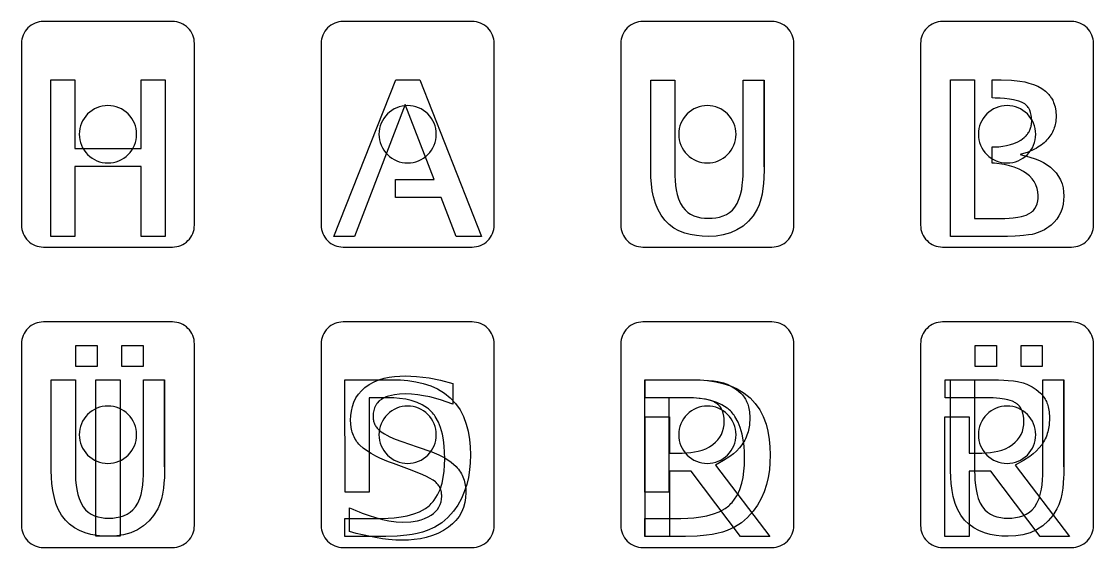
# Model space of a CAD drawing. Extents: x -337 to 6273, y 368 to 2065.
# Drawn here: x -72.1 to 40, y 1638.6 to 1693.6 of the extents above; entities that cross this region are included whole.
import ezdxf

# ---------------------------------------------------------------- set-up
doc = ezdxf.new("R2010")
doc.units = 0
doc.header["$LTSCALE"] = 100
doc.layers.add('EBENE_1', color=1, linetype='CONTINUOUS')

msp = doc.modelspace()

# ---------------------------------------------------------------- linework, layer by layer
at = {"layer": 'EBENE_1', "color": 2}
for points in [[(-56.345078, 1693.602127), (-69.84509, 1693.602127, 0.199586), (-71.471423, 1692.928468, 0.199586), (-72.145082, 1691.302135), (-72.145082, 1672.302118, 0.199586), (-71.471423, 1670.675786, 0.199586), (-69.84509, 1670.002127), (-56.345073, 1670.002127, 0.199586), (-54.718741, 1670.675786, 0.199586), (-54.045082, 1672.302118), (-54.045082, 1691.302135, 0.199586), (-54.718742, 1692.928468, 0.199586), (-56.345078, 1693.602127)], [(-24.985078, 1693.602127), (-38.48509, 1693.602127, 0.199586), (-40.111423, 1692.928468, 0.199586), (-40.785082, 1691.302135), (-40.785082, 1672.302118, 0.199586), (-40.111423, 1670.675786, 0.199586), (-38.48509, 1670.002127), (-24.985073, 1670.002127, 0.199586), (-23.358741, 1670.675786, 0.199586), (-22.685082, 1672.302118), (-22.685082, 1691.302135, 0.199586), (-23.358742, 1692.928468, 0.199586), (-24.985078, 1693.602127)], [(6.374922, 1693.602127), (-7.12509, 1693.602127, 0.199586), (-8.751423, 1692.928468, 0.199586), (-9.425082, 1691.302135), (-9.425082, 1672.302118, 0.199586), (-8.751423, 1670.675786, 0.199586), (-7.12509, 1670.002127), (6.374927, 1670.002127, 0.199586), (8.001259, 1670.675786, 0.199586), (8.674918, 1672.302118), (8.674918, 1691.302135, 0.199586), (8.001258, 1692.928468, 0.199586), (6.374922, 1693.602127)], [(37.734922, 1693.602127), (24.23491, 1693.602127, 0.199586), (22.608577, 1692.928468, 0.199586), (21.934918, 1691.302135), (21.934918, 1672.302118, 0.199586), (22.608577, 1670.675786, 0.199586), (24.23491, 1670.002127), (37.734927, 1670.002127, 0.199586), (39.361259, 1670.675786, 0.199586), (40.034918, 1672.302118), (40.034918, 1691.302135, 0.199586), (39.361258, 1692.928468, 0.199586), (37.734922, 1693.602127)], [(-56.345078, 1662.176127), (-69.84509, 1662.176127, 0.199586), (-71.471423, 1661.502468, 0.199586), (-72.145082, 1659.876135), (-72.145082, 1640.876118, 0.199586), (-71.471423, 1639.249786, 0.199586), (-69.84509, 1638.576127), (-56.345073, 1638.576127, 0.199586), (-54.718741, 1639.249786, 0.199586), (-54.045082, 1640.876118), (-54.045082, 1659.876135, 0.199586), (-54.718742, 1661.502468, 0.199586), (-56.345078, 1662.176127)], [(-24.985078, 1662.176127), (-38.48509, 1662.176127, 0.199586), (-40.111423, 1661.502468, 0.199586), (-40.785082, 1659.876135), (-40.785082, 1640.876118, 0.199586), (-40.111423, 1639.249786, 0.199586), (-38.48509, 1638.576127), (-24.985073, 1638.576127, 0.199586), (-23.358741, 1639.249786, 0.199586), (-22.685082, 1640.876118), (-22.685082, 1659.876135, 0.199586), (-23.358742, 1661.502468, 0.199586), (-24.985078, 1662.176127)], [(6.374922, 1662.176127), (-7.12509, 1662.176127, 0.199586), (-8.751423, 1661.502468, 0.199586), (-9.425082, 1659.876135), (-9.425082, 1640.876118, 0.199586), (-8.751423, 1639.249786, 0.199586), (-7.12509, 1638.576127), (6.374927, 1638.576127, 0.199586), (8.001259, 1639.249786, 0.199586), (8.674918, 1640.876118), (8.674918, 1659.876135, 0.199586), (8.001258, 1661.502468, 0.199586), (6.374922, 1662.176127)], [(37.734922, 1662.176127), (24.23491, 1662.176127, 0.199586), (22.608577, 1661.502468, 0.199586), (21.934918, 1659.876135), (21.934918, 1640.876118, 0.199586), (22.608577, 1639.249786, 0.199586), (24.23491, 1638.576127), (37.734927, 1638.576127, 0.199586), (39.361259, 1639.249786, 0.199586), (40.034918, 1640.876118), (40.034918, 1659.876135, 0.199586), (39.361258, 1661.502468, 0.199586), (37.734922, 1662.176127)]]:
    msp.add_lwpolyline(points, format="xyb", close=True, dxfattribs=at)
at = {"layer": 'EBENE_1', "color": 7}
for points in [[(-69.080066, 1671.098695), (-69.080066, 1687.498695), (-66.561905, 1687.498695), (-66.561905, 1680.32769), (-59.620986, 1680.32769), (-59.620986, 1687.498695), (-57.102825, 1687.498695), (-57.102825, 1671.098695), (-59.620986, 1671.098695), (-59.620986, 1678.435873), (-66.561905, 1678.435873), (-66.561905, 1671.098695), (-69.080066, 1671.098695)], [(-69.080066, 1671.098695), (-69.080066, 1687.498695), (-66.561905, 1687.498695), (-66.561905, 1680.32769), (-59.620986, 1680.32769), (-59.620986, 1687.498695), (-57.102825, 1687.498695), (-57.102825, 1671.098695), (-59.620986, 1671.098695), (-59.620986, 1678.435873), (-66.561905, 1678.435873), (-66.561905, 1671.098695), (-69.080066, 1671.098695)], [(-24.000763, 1671.098695), (-26.666522, 1671.098695), (-28.214807, 1675.201891), (-33.008444, 1675.201891), (-33.008444, 1677.087405), (-28.968378, 1677.087405), (-31.977069, 1684.929404), (-35.709571, 1675.201891), (-37.28382, 1671.098695), (-39.454855, 1671.098695), (-32.986889, 1687.498695), (-30.468729, 1687.498695), (-24.000763, 1671.098695)], [(-24.000763, 1671.098695), (-26.666522, 1671.098695), (-28.214807, 1675.201891), (-33.008444, 1675.201891), (-33.008444, 1677.087405), (-28.968378, 1677.087405), (-31.977069, 1684.929404), (-35.709571, 1675.201891), (-37.28382, 1671.098695), (-39.454855, 1671.098695), (-32.986889, 1687.498695), (-30.468729, 1687.498695), (-24.000763, 1671.098695)], [(-66.43673, 1657.500102), (-66.43673, 1659.711481), (-64.22535, 1659.711481), (-64.22535, 1657.500102), (-66.43673, 1657.500102)], [(-61.634937, 1657.500102), (-61.634937, 1659.711481), (-59.423558, 1659.711481), (-59.423558, 1657.500102), (-61.634937, 1657.500102)], [(27.654179, 1657.500102), (27.654179, 1659.711481), (29.865559, 1659.711481), (29.865559, 1657.500102), (27.654179, 1657.500102)], [(32.455972, 1657.500102), (32.455972, 1659.711481), (34.667351, 1659.711481), (34.667351, 1657.500102), (32.455972, 1657.500102)], [(-61.832365, 1639.75324), (-64.350526, 1639.75324), (-64.350526, 1656.116877), (-61.832365, 1656.116877), (-61.832365, 1639.75324)]]:
    msp.add_lwpolyline(points, close=True, dxfattribs=at)
for points in [[(5.566926, 1678.39353), (5.566926, 1687.477126), (5.566926, 1678.39353), (5.565258, 1678.102674), (5.56043, 1677.827279), (5.551579, 1677.535946), (5.539408, 1677.26182), (5.497525, 1676.657483), (5.441425, 1676.135904), (5.345498, 1675.525208), (5.234659, 1675.025651), (5.043053, 1674.419103), (4.838321, 1673.970771), (4.409574, 1673.288207), (3.938871, 1672.722967), (3.360739, 1672.20708), (2.716556, 1671.792701), (2.039894, 1671.491173), (1.270478, 1671.271889), (0.553425, 1671.160503), (-0.261912, 1671.120264), (-0.923515, 1671.140897), (-1.513546, 1671.19841), (-2.164284, 1671.313779), (-2.735253, 1671.470267), (-3.342071, 1671.709385), (-3.869168, 1671.996742), (-4.37696, 1672.370976), (-4.818888, 1672.807559), (-5.213969, 1673.3323), (-5.561931, 1673.962004), (-5.804006, 1674.560719), (-6.008617, 1675.263114), (-6.136706, 1675.896618), (-6.231585, 1676.620707), (-6.278472, 1677.270662), (-6.295272, 1677.997271), (-6.295272, 1687.477126), (-3.777111, 1687.477126), (-3.777111, 1677.958923), (-3.768482, 1677.440299), (-3.74446, 1676.978016), (-3.695044, 1676.456602), (-3.628704, 1676.005106), (-3.517683, 1675.485923), (-3.388341, 1675.055754), (-3.180706, 1674.563696), (-2.952637, 1674.181683), (-2.709029, 1673.884825), (-2.432078, 1673.634382), (-2.125796, 1673.430632), (-1.774215, 1673.262849), (-1.433679, 1673.150553), (-1.043372, 1673.067924), (-0.688524, 1673.026874), (-0.287477, 1673.01208), (0.130235, 1673.026481), (0.499587, 1673.066413), (0.908154, 1673.147333), (1.26323, 1673.257006), (1.635839, 1673.424073), (1.957258, 1673.625798), (2.254294, 1673.880859), (2.511899, 1674.181683), (2.749605, 1674.566684), (2.966159, 1675.066692), (3.100157, 1675.503247), (3.215308, 1676.032675), (3.28373, 1676.491833), (3.33474, 1677.023588), (3.359445, 1677.494075), (3.368329, 1678.022836), (3.368329, 1687.477126), (5.566926, 1687.477126)], [(5.566926, 1678.39353), (5.566926, 1687.477126), (5.566926, 1678.39353), (5.565258, 1678.102674), (5.56043, 1677.827279), (5.551579, 1677.535946), (5.539408, 1677.26182), (5.497525, 1676.657483), (5.441425, 1676.135904), (5.345498, 1675.525208), (5.234659, 1675.025651), (5.043053, 1674.419103), (4.838321, 1673.970771), (4.409574, 1673.288207), (3.938871, 1672.722967), (3.360739, 1672.20708), (2.716556, 1671.792701), (2.039894, 1671.491173), (1.270478, 1671.271889), (0.553425, 1671.160503), (-0.261912, 1671.120264), (-0.923515, 1671.140897), (-1.513546, 1671.19841), (-2.164284, 1671.313779), (-2.735253, 1671.470267), (-3.342071, 1671.709385), (-3.869168, 1671.996742), (-4.37696, 1672.370976), (-4.818888, 1672.807559), (-5.213969, 1673.3323), (-5.561931, 1673.962004), (-5.804006, 1674.560719), (-6.008617, 1675.263114), (-6.136706, 1675.896618), (-6.231585, 1676.620707), (-6.278472, 1677.270662), (-6.295272, 1677.997271), (-6.295272, 1687.477126), (-3.777111, 1687.477126), (-3.777111, 1677.958923), (-3.768482, 1677.440299), (-3.74446, 1676.978016), (-3.695044, 1676.456602), (-3.628704, 1676.005106), (-3.517683, 1675.485923), (-3.388341, 1675.055754), (-3.180706, 1674.563696), (-2.952637, 1674.181683), (-2.709029, 1673.884825), (-2.432078, 1673.634382), (-2.125796, 1673.430632), (-1.774215, 1673.262849), (-1.433679, 1673.150553), (-1.043372, 1673.067924), (-0.688524, 1673.026874), (-0.287477, 1673.01208), (0.130235, 1673.026481), (0.499587, 1673.066413), (0.908154, 1673.147333), (1.26323, 1673.257006), (1.635839, 1673.424073), (1.957258, 1673.625798), (2.254294, 1673.880859), (2.511899, 1674.181683), (2.749605, 1674.566684), (2.966159, 1675.066692), (3.100157, 1675.503247), (3.215308, 1676.032675), (3.28373, 1676.491833), (3.33474, 1677.023588), (3.359445, 1677.494075), (3.368329, 1678.022836), (3.368329, 1687.477126), (5.566926, 1687.477126)], [(-57.160346, 1647.031902), (-57.160346, 1656.115498), (-57.160346, 1647.031902), (-57.162015, 1646.741047), (-57.166842, 1646.465651), (-57.175694, 1646.174318), (-57.187865, 1645.900192), (-57.229748, 1645.295855), (-57.285848, 1644.774276), (-57.381775, 1644.16358), (-57.492614, 1643.664023), (-57.684219, 1643.057476), (-57.888951, 1642.609143), (-58.317698, 1641.92658), (-58.788401, 1641.361339), (-59.366534, 1640.845453), (-60.010717, 1640.431073), (-60.687379, 1640.129545), (-61.456795, 1639.910261), (-62.173848, 1639.798875), (-62.989185, 1639.758636), (-63.650787, 1639.77927), (-64.240819, 1639.836782), (-64.891557, 1639.952151), (-65.462526, 1640.108639), (-66.069344, 1640.347757), (-66.596441, 1640.635114), (-67.104233, 1641.009348), (-67.546161, 1641.445932), (-67.941242, 1641.970672), (-68.289204, 1642.600376), (-68.531279, 1643.199091), (-68.73589, 1643.901486), (-68.863978, 1644.53499), (-68.958858, 1645.259079), (-69.005745, 1645.909034), (-69.022544, 1646.635643), (-69.022544, 1656.115498), (-66.504384, 1656.115498), (-66.504384, 1646.597296), (-66.495755, 1646.078671), (-66.471733, 1645.616388), (-66.422317, 1645.094974), (-66.355977, 1644.643478), (-66.244955, 1644.124296), (-66.115614, 1643.694127), (-65.907979, 1643.202069), (-65.67991, 1642.820055), (-65.436302, 1642.523197), (-65.159351, 1642.272754), (-64.853069, 1642.069004), (-64.501488, 1641.901221), (-64.160951, 1641.788925), (-63.770645, 1641.706297), (-63.415797, 1641.665246), (-63.01475, 1641.650452), (-62.597037, 1641.664853), (-62.227685, 1641.704786), (-61.819119, 1641.785706), (-61.464043, 1641.895378), (-61.091434, 1642.062445), (-60.770015, 1642.264171), (-60.472979, 1642.519231), (-60.215374, 1642.820055), (-59.977667, 1643.205056), (-59.761113, 1643.705064), (-59.627116, 1644.141619), (-59.511965, 1644.671047), (-59.443543, 1645.130205), (-59.392533, 1645.66196), (-59.367828, 1646.132448), (-59.358944, 1646.661208), (-59.358944, 1656.115498), (-57.160346, 1656.115498)], [(36.930563, 1647.031902), (36.930563, 1656.115498), (36.930563, 1647.031902), (36.928894, 1646.741047), (36.924067, 1646.465651), (36.915216, 1646.174318), (36.903045, 1645.900192), (36.861162, 1645.295855), (36.805061, 1644.774276), (36.709134, 1644.16358), (36.598295, 1643.664023), (36.40669, 1643.057476), (36.201958, 1642.609143), (35.773211, 1641.92658), (35.302508, 1641.361339), (34.724375, 1640.845453), (34.080192, 1640.431073), (33.40353, 1640.129545), (32.634114, 1639.910261), (31.917061, 1639.798875), (31.101724, 1639.758636), (30.440122, 1639.77927), (29.85009, 1639.836782), (29.199352, 1639.952151), (28.628383, 1640.108639), (28.021565, 1640.347757), (27.494468, 1640.635114), (26.986676, 1641.009348), (26.544748, 1641.445932), (26.149667, 1641.970672), (25.801706, 1642.600376), (25.55963, 1643.199091), (25.355019, 1643.901486), (25.226931, 1644.53499), (25.132051, 1645.259079), (25.085164, 1645.909034), (25.068365, 1646.635643), (25.068365, 1656.115498), (27.586525, 1656.115498), (27.586525, 1646.597296), (27.595154, 1646.078671), (27.619176, 1645.616388), (27.668592, 1645.094974), (27.734932, 1644.643478), (27.845954, 1644.124296), (27.975296, 1643.694127), (28.18293, 1643.202069), (28.410999, 1642.820055), (28.654607, 1642.523197), (28.931558, 1642.272754), (29.23784, 1642.069004), (29.589421, 1641.901221), (29.929958, 1641.788925), (30.320264, 1641.706297), (30.675112, 1641.665246), (31.076159, 1641.650452), (31.493872, 1641.664853), (31.863224, 1641.704786), (32.27179, 1641.785706), (32.626866, 1641.895378), (32.999475, 1642.062445), (33.320894, 1642.264171), (33.61793, 1642.519231), (33.875535, 1642.820055), (34.113242, 1643.205056), (34.329796, 1643.705064), (34.463793, 1644.141619), (34.578944, 1644.671047), (34.647366, 1645.130205), (34.698376, 1645.66196), (34.723081, 1646.132448), (34.731966, 1646.661208), (34.731966, 1656.115498), (36.930563, 1656.115498)]]:
    msp.add_lwpolyline(points, dxfattribs=at)
for points in [[(33.530477, 1682.811704), (33.562363, 1683.242109), (33.550072, 1683.542066), (33.516415, 1683.801822), (33.446336, 1684.091669), (33.35153, 1684.337406, 0.041883), (33.208479, 1684.586392, 0.043934), (33.033562, 1684.797031, 0.042899), (32.82718, 1684.972361), (32.578107, 1685.121142, 0.040387), (32.2219, 1685.262471), (31.657763, 1685.402793), (31.238005, 1685.471622), (30.700767, 1685.532243), (30.258818, 1685.565654), (29.736588, 1685.590776), (29.432606, 1685.601449), (29.432606, 1687.496199), (30.366728, 1687.498695), (31.439648, 1687.462094), (32.316949, 1687.365481), (32.826955, 1687.272841), (33.273935, 1687.163298), (33.768204, 1687.002983), (34.189095, 1686.824233), (34.639804, 1686.573065), (35.011123, 1686.299174), (35.364657, 1685.948295, -0.04114), (35.645764, 1685.561079, -0.040138), (35.858061, 1685.138419), (36.01156, 1684.659003), (36.09035, 1684.206423), (36.118871, 1683.689498, -0.045085), (36.054273, 1682.974538, -0.048713), (35.872155, 1682.335349, -0.049106), (35.568278, 1681.741616, -0.045776), (35.128224, 1681.177729, -0.044137), (34.561208, 1680.671905, -0.040199), (33.854524, 1680.228997), (33.177617, 1679.929062), (32.360804, 1679.67578), (33.271752, 1679.451764), (34.017711, 1679.198325), (34.43325, 1679.02005), (34.799538, 1678.833995), (35.184904, 1678.600452), (35.517182, 1678.357853), (35.849603, 1678.061398), (36.128791, 1677.751556), (36.379593, 1677.397077), (36.581879, 1677.0199), (36.734247, 1676.626861), (36.844059, 1676.200213), (36.903272, 1675.790975), (36.924171, 1675.342499), (36.905187, 1674.892595), (36.851667, 1674.484903), (36.75013, 1674.052833), (36.610156, 1673.660291), (36.417387, 1673.273452), (36.180108, 1672.916901), (35.90657, 1672.598675), (35.582005, 1672.300254, -0.124507), (33.600711, 1671.335172), (33.229803, 1671.268445), (32.71334, 1671.204257), (32.310447, 1671.169089), (31.818412, 1671.138529), (31.033839, 1671.109914), (30.021599, 1671.098695), (25.074756, 1671.098695), (25.074756, 1687.498695), (27.592916, 1687.498695), (27.592916, 1680.404385), (27.592916, 1672.990511), (29.868209, 1672.990511), (30.333072, 1672.995232), (30.744098, 1673.008303), (31.215193, 1673.035856), (31.616186, 1673.072581), (32.097083, 1673.137874), (32.4786, 1673.212473), (32.969495, 1673.35468), (33.300321, 1673.501813), (33.538706, 1673.657076, 0.041793), (33.737214, 1673.838236, 0.042011), (33.903127, 1674.050454), (34.039146, 1674.299509), (34.129272, 1674.543413), (34.195834, 1674.828954), (34.228096, 1675.085846), (34.239838, 1675.380846), (34.213735, 1675.781636), (34.139604, 1676.147098), (34.008874, 1676.510237), (33.824121, 1676.851794), (33.602727, 1677.149844), (33.322198, 1677.439292), (33.039723, 1677.671074), (32.699542, 1677.899007), (32.243738, 1678.14328), (31.719565, 1678.359467), (31.228489, 1678.513373), (30.672717, 1678.642789), (29.6631, 1678.771422), (29.432741, 1678.772118), (29.432741, 1680.472118), (29.6631, 1680.471422), (30.106073, 1680.492044), (30.534506, 1680.552588), (30.912575, 1680.624172), (31.335536, 1680.729352), (31.697448, 1680.846129), (32.101843, 1681.015893), (32.433284, 1681.198199), (32.780839, 1681.453826, 0.041938), (33.050687, 1681.72762, 0.047591), (33.280307, 1682.063828, 0.047506), (33.442565, 1682.438018, 0.041602), (33.530477, 1682.811704)], [(33.530477, 1682.811704), (33.562363, 1683.242109), (33.550072, 1683.542066), (33.516415, 1683.801822), (33.446336, 1684.091669), (33.35153, 1684.337406, 0.041883), (33.208479, 1684.586392, 0.043934), (33.033562, 1684.797031, 0.042899), (32.82718, 1684.972361), (32.578107, 1685.121142, 0.040387), (32.2219, 1685.262471), (31.657763, 1685.402793), (31.238005, 1685.471622), (30.700767, 1685.532243), (30.258818, 1685.565654), (29.736588, 1685.590776), (29.432606, 1685.601449), (29.432606, 1687.496199), (30.366728, 1687.498695), (31.439648, 1687.462094), (32.316949, 1687.365481), (32.826955, 1687.272841), (33.273935, 1687.163298), (33.768204, 1687.002983), (34.189095, 1686.824233), (34.639804, 1686.573065), (35.011123, 1686.299174), (35.364657, 1685.948295, -0.04114), (35.645764, 1685.561079, -0.040138), (35.858061, 1685.138419), (36.01156, 1684.659003), (36.09035, 1684.206423), (36.118871, 1683.689498, -0.045085), (36.054273, 1682.974538, -0.048713), (35.872155, 1682.335349, -0.049106), (35.568278, 1681.741616, -0.045776), (35.128224, 1681.177729, -0.044137), (34.561208, 1680.671905, -0.040199), (33.854524, 1680.228997), (33.177617, 1679.929062), (32.360804, 1679.67578), (33.271752, 1679.451764), (34.017711, 1679.198325), (34.43325, 1679.02005), (34.799538, 1678.833995), (35.184904, 1678.600452), (35.517182, 1678.357853), (35.849603, 1678.061398), (36.128791, 1677.751556), (36.379593, 1677.397077), (36.581879, 1677.0199), (36.734247, 1676.626861), (36.844059, 1676.200213), (36.903272, 1675.790975), (36.924171, 1675.342499), (36.905187, 1674.892595), (36.851667, 1674.484903), (36.75013, 1674.052833), (36.610156, 1673.660291), (36.417387, 1673.273452), (36.180108, 1672.916901), (35.90657, 1672.598675), (35.582005, 1672.300254, -0.124507), (33.600711, 1671.335172), (33.229803, 1671.268445), (32.71334, 1671.204257), (32.310447, 1671.169089), (31.818412, 1671.138529), (31.033839, 1671.109914), (30.021599, 1671.098695), (25.074756, 1671.098695), (25.074756, 1687.498695), (27.592916, 1687.498695), (27.592916, 1680.404385), (27.592916, 1672.990511), (29.868209, 1672.990511), (30.333072, 1672.995232), (30.744098, 1673.008303), (31.215193, 1673.035856), (31.616186, 1673.072581), (32.097083, 1673.137874), (32.4786, 1673.212473), (32.969495, 1673.35468), (33.300321, 1673.501813), (33.538706, 1673.657076, 0.041793), (33.737214, 1673.838236, 0.042011), (33.903127, 1674.050454), (34.039146, 1674.299509), (34.129272, 1674.543413), (34.195834, 1674.828954), (34.228096, 1675.085846), (34.239838, 1675.380846), (34.213735, 1675.781636), (34.139604, 1676.147098), (34.008874, 1676.510237), (33.824121, 1676.851794), (33.602727, 1677.149844), (33.322198, 1677.439292), (33.039723, 1677.671074), (32.699542, 1677.899007), (32.243738, 1678.14328), (31.719565, 1678.359467), (31.228489, 1678.513373), (30.672717, 1678.642789), (29.6631, 1678.771422), (29.432741, 1678.772118), (29.432741, 1680.472118), (29.6631, 1680.471422), (30.106073, 1680.492044), (30.534506, 1680.552588), (30.912575, 1680.624172), (31.335536, 1680.729352), (31.697448, 1680.846129), (32.101843, 1681.015893), (32.433284, 1681.198199), (32.780839, 1681.453826, 0.041938), (33.050687, 1681.72762, 0.047591), (33.280307, 1682.063828, 0.047506), (33.442565, 1682.438018, 0.041602), (33.530477, 1682.811704)], [(-28.60255, 1655.161217), (-27.889599, 1654.727273), (-27.274212, 1654.22816), (-26.727055, 1653.639768), (-26.256249, 1652.964036), (-25.8984, 1652.272259), (-25.60018, 1651.477593), (-25.405235, 1650.733008), (-25.261557, 1649.887037), (-25.189707, 1649.119355), (-25.163974, 1648.261013), (-25.187323, 1647.44428), (-25.253583, 1646.695028), (-25.379886, 1645.890604), (-25.552911, 1645.157097), (-25.803867, 1644.390505), (-26.106996, 1643.692432), (-26.493489, 1643.001155), (-26.940748, 1642.368262), (-27.532028, 1641.707084), (-28.16931, 1641.161913), (-28.889366, 1640.702686), (-29.682603, 1640.342229), (-30.16892, 1640.181546), (-30.738395, 1640.036788), (-31.247153, 1639.938462), (-31.824509, 1639.855275), (-32.818449, 1639.767958), (-34.022275, 1639.735059), (-38.291644, 1639.735059), (-38.291644, 1641.626875), (-35.773483, 1641.626875), (-34.508012, 1641.626875), (-33.785859, 1641.642128), (-33.14586, 1641.684443), (-32.422857, 1641.772053), (-31.800732, 1641.889621), (-31.093386, 1642.085408), (-30.50899, 1642.314648), (-29.875468, 1642.665142, 0.043055), (-29.375822, 1643.058519, 0.04289), (-28.961838, 1643.519204), (-28.599011, 1644.088191), (-28.349217, 1644.637223), (-28.137408, 1645.296301), (-28.008002, 1645.885679), (-27.911738, 1646.570111), (-27.865122, 1647.177969), (-27.848308, 1647.864755), (-27.863164, 1648.55464), (-27.904406, 1649.166673), (-27.989546, 1649.85681), (-28.103893, 1650.451872), (-28.29318, 1651.125813), (-28.515184, 1651.685042), (-28.850998, 1652.287502, 0.042203), (-29.228822, 1652.766859, 0.042352), (-29.670744, 1653.16577), (-30.213412, 1653.514784), (-30.739678, 1653.756963), (-31.369521, 1653.962046), (-31.934535, 1654.087904), (-32.589798, 1654.181474), (-33.172529, 1654.226874), (-33.830537, 1654.243243), (-35.773483, 1654.243243), (-35.774289, 1644.356208), (-38.289629, 1644.356208), (-38.291644, 1656.135059), (-33.344801, 1656.135059), (-32.487384, 1656.112219), (-31.717531, 1656.048305), (-30.868268, 1655.920743), (-30.118675, 1655.747811), (-29.307511, 1655.480414), (-28.60255, 1655.161217)], [(-27.00466, 1655.751582), (-27.00466, 1653.565768), (-28.29429, 1654.017314), (-29.427729, 1654.326632), (-30.074681, 1654.460917), (-30.674999, 1654.554561), (-31.332441, 1654.619149), (-31.938721, 1654.639501), (-32.579738, 1654.617067), (-33.103192, 1654.557894), (-33.742044, 1654.413631, 0.042851), (-34.218517, 1654.226265), (-34.485055, 1654.073152), (-34.704895, 1653.905842), (-34.911867, 1653.693803, 0.040795), (-35.076886, 1653.459101), (-35.200168, 1653.205685), (-35.289464, 1652.917918), (-35.335134, 1652.647358), (-35.351659, 1652.338644, 0.045664), (-35.310754, 1651.891685, 0.052241), (-35.199655, 1651.515155, 0.057912), (-35.00032, 1651.156268, 0.055266), (-34.712532, 1650.836695), (-34.491539, 1650.661835), (-34.170906, 1650.456933), (-33.908924, 1650.313944), (-33.581381, 1650.154927), (-33.050286, 1649.928162), (-32.347762, 1649.667093), (-30.737162, 1649.104661), (-29.203257, 1648.580577), (-28.457396, 1648.281911), (-27.844608, 1647.96737), (-27.182529, 1647.521301), (-26.671474, 1647.05449, -0.048368), (-26.208878, 1646.452308, -0.050395), (-25.886773, 1645.798373, -0.046953), (-25.703094, 1645.11653, -0.042351), (-25.636928, 1644.336773), (-25.664918, 1643.787374), (-25.744286, 1643.285881), (-25.889679, 1642.768881), (-26.092255, 1642.290071), (-26.354435, 1641.840983), (-26.68138, 1641.41499), (-27.035386, 1641.051276), (-27.45844, 1640.70014), (-27.982335, 1640.351823), (-28.566024, 1640.048676), (-29.141101, 1639.819088), (-29.781297, 1639.627885), (-30.383231, 1639.499176), (-31.048563, 1639.404894), (-31.662754, 1639.356057), (-32.33498, 1639.3388), (-32.972234, 1639.357625), (-33.723735, 1639.42092), (-34.369896, 1639.503789), (-35.103144, 1639.623916), (-35.435692, 1639.686291), (-35.786437, 1639.756862), (-36.118383, 1639.827851), (-36.466761, 1639.906446), (-37.114074, 1640.062685), (-37.81869, 1640.24636), (-37.81869, 1642.738956), (-37.479184, 1642.588652), (-37.153197, 1642.449408), (-36.809281, 1642.308194), (-36.480197, 1642.178848), (-35.760211, 1641.91724), (-35.10931, 1641.708836), (-34.360604, 1641.507146), (-33.698748, 1641.368367), (-32.923759, 1641.262363), (-32.258285, 1641.230616), (-31.411561, 1641.272402), (-30.712658, 1641.383542), (-30.319702, 1641.486161), (-29.968951, 1641.608804), (-29.603587, 1641.775586), (-29.279953, 1641.965612), (-29.028787, 1642.149547), (-28.819692, 1642.337938), (-28.618143, 1642.567143), (-28.458044, 1642.805544), (-28.328985, 1643.070059), (-28.237066, 1643.353365), (-28.185903, 1643.633443), (-28.167871, 1643.940515, 0.046553), (-28.209961, 1644.391599, 0.053921), (-28.323319, 1644.766246, 0.060677), (-28.528892, 1645.123002, 0.057849), (-28.826172, 1645.436072), (-29.066871, 1645.613552), (-29.458875, 1645.846113), (-29.755778, 1645.998736), (-30.138058, 1646.177358), (-30.73645, 1646.43086), (-31.542462, 1646.739891), (-33.229758, 1647.353453), (-33.724578, 1647.543203), (-34.163822, 1647.723807), (-34.653328, 1647.941706), (-35.073725, 1648.146513), (-35.55357, 1648.406748), (-35.943006, 1648.646661), (-36.3969, 1648.975979), (-36.725783, 1649.270834, -0.055874), (-37.168314, 1649.828823, -0.055167), (-37.481157, 1650.478689, -0.045584), (-37.643366, 1651.121108), (-37.703647, 1651.891255), (-37.682762, 1652.398605), (-37.624025, 1652.856716), (-37.511573, 1653.345093), (-37.356896, 1653.786147), (-37.141204, 1654.224122), (-36.876265, 1654.624621), (-36.567673, 1654.983371), (-36.201698, 1655.316976), (-35.758413, 1655.632315), (-35.253051, 1655.907404), (-34.758849, 1656.110715), (-34.198608, 1656.280779), (-33.678561, 1656.392498), (-33.096306, 1656.474662), (-32.564374, 1656.516462), (-31.977069, 1656.531317), (-30.804198, 1656.479798), (-29.467107, 1656.310387), (-28.303621, 1656.082149), (-27.00466, 1655.751582)], [(2.761086, 1655.161217), (3.474038, 1654.727273), (4.089424, 1654.22816), (4.636581, 1653.639768), (5.107387, 1652.964036), (5.465237, 1652.272259), (5.763457, 1651.477593), (5.958402, 1650.733008), (6.10208, 1649.887037), (6.173929, 1649.119355), (6.199662, 1648.261013), (6.176314, 1647.44428), (6.110054, 1646.695028), (5.98375, 1645.890604), (5.810725, 1645.157097), (5.559769, 1644.390505), (5.25664, 1643.692432), (4.870148, 1643.001155), (4.422889, 1642.368262), (3.831608, 1641.707084), (3.194327, 1641.161913), (2.474271, 1640.702686), (1.681034, 1640.342229), (1.194716, 1640.181546), (0.625241, 1640.036788), (0.116484, 1639.938462), (-0.460873, 1639.855275), (-1.454813, 1639.767958), (-2.658639, 1639.735059), (-6.928007, 1639.735059), (-6.928007, 1641.626875), (-4.409847, 1641.626875), (-3.144375, 1641.626875), (-2.422222, 1641.642128), (-1.782224, 1641.684443), (-1.05922, 1641.772053), (-0.437096, 1641.889621), (0.27025, 1642.085408), (0.854647, 1642.314648), (1.488168, 1642.665142, 0.043055), (1.987815, 1643.058519, 0.04289), (2.401799, 1643.519204), (2.764625, 1644.088191), (3.014419, 1644.637223), (3.226228, 1645.296301), (3.355634, 1645.885679), (3.451899, 1646.570111), (3.498514, 1647.177969), (3.515328, 1647.864755), (3.500472, 1648.55464), (3.459231, 1649.166673), (3.37409, 1649.85681), (3.259743, 1650.451872), (3.070456, 1651.125813), (2.848453, 1651.685042), (2.512638, 1652.287502, 0.042203), (2.134814, 1652.766859, 0.042352), (1.692892, 1653.16577), (1.150225, 1653.514784), (0.623959, 1653.756963), (-0.005885, 1653.962046), (-0.570899, 1654.087904), (-1.226162, 1654.181474), (-1.808892, 1654.226874), (-2.466901, 1654.243243), (-4.409847, 1654.243243), (-4.410653, 1644.356208), (-6.925993, 1644.356208), (-6.928007, 1656.135059), (-1.981164, 1656.135059), (-1.123747, 1656.112219), (-0.353895, 1656.048305), (0.495368, 1655.920743), (1.244961, 1655.747811), (2.056125, 1655.480414), (2.761086, 1655.161217)], [(-2.077373, 1646.560935), (-4.352665, 1646.560935), (-4.352665, 1639.735059), (-6.876138, 1639.735059), (-6.876138, 1652.256445), (-4.352665, 1652.256445), (-4.352665, 1648.452752), (-3.023281, 1648.452752), (-2.097201, 1648.504389), (-1.335976, 1648.641505), (-0.911798, 1648.767336), (-0.532704, 1648.918199), (-0.146446, 1649.119057), (0.19792, 1649.349527), (0.476396, 1649.583464), (0.70961, 1649.827267), (0.922542, 1650.110869), (1.093681, 1650.411788), (1.22415, 1650.729449), (1.318005, 1651.074163), (1.368764, 1651.4062), (1.386696, 1651.77082), (1.376019, 1652.070703), (1.346677, 1652.332117), (1.285608, 1652.62522), (1.203282, 1652.87453), (1.074741, 1653.137074, 0.041184), (0.919636, 1653.357362, 0.043664), (0.724406, 1653.553506, 0.042429), (0.491918, 1653.71796, 0.042304), (0.175791, 1653.869222), (-0.292918, 1654.014927), (-0.659468, 1654.091703), (-1.122246, 1654.158897), (-1.844417, 1654.219173), (-2.805977, 1654.243243), (-4.352665, 1654.243243), (-6.870825, 1654.243243), (-6.870825, 1656.135059), (-2.281893, 1656.135059), (-1.747677, 1656.130693), (-1.274287, 1656.11859), (-0.73258, 1656.093169), (-0.270062, 1656.059264), (0.284903, 1655.999149), (0.726929, 1655.930479), (1.305011, 1655.797981), (1.693477, 1655.662105), (2.23411, 1655.401689), (2.677535, 1655.117745), (3.117947, 1654.736501, -0.042775), (3.464431, 1654.31849, -0.043941), (3.736937, 1653.841206, -0.041965), (3.932654, 1653.300135), (4.034156, 1652.781707), (4.07103, 1652.185253), (4.021266, 1651.37969), (3.88543, 1650.688764, -0.043727), (3.617398, 1649.959588, -0.04638), (3.245557, 1649.328356), (2.987869, 1649.005688), (2.665069, 1648.670175), (2.355761, 1648.394893), (1.989193, 1648.108772), (1.329007, 1647.66863), (0.485727, 1647.200063), (6.147793, 1639.735059), (3.099556, 1639.735059), (-2.077373, 1646.560935)], [(29.286264, 1646.560935), (27.010971, 1646.560935), (27.010971, 1639.735059), (24.487498, 1639.735059), (24.487498, 1652.256445), (27.010971, 1652.256445), (27.010971, 1648.452752), (28.340356, 1648.452752), (29.266436, 1648.504389), (30.027661, 1648.641505), (30.451838, 1648.767336), (30.830932, 1648.918199), (31.21719, 1649.119057), (31.561556, 1649.349527), (31.840033, 1649.583464), (32.073247, 1649.827267), (32.286178, 1650.110869), (32.457317, 1650.411788), (32.587787, 1650.729449), (32.681641, 1651.074163), (32.7324, 1651.4062), (32.750332, 1651.77082), (32.739655, 1652.070703), (32.710313, 1652.332117), (32.649245, 1652.62522), (32.566918, 1652.87453), (32.438377, 1653.137074, 0.041184), (32.283273, 1653.357362, 0.043664), (32.088042, 1653.553506, 0.042429), (31.855554, 1653.71796, 0.042304), (31.539427, 1653.869222), (31.070718, 1654.014927), (30.704168, 1654.091703), (30.24139, 1654.158897), (29.51922, 1654.219173), (28.557659, 1654.243243), (27.010971, 1654.243243), (24.492811, 1654.243243), (24.492811, 1656.135059), (29.081743, 1656.135059), (29.615959, 1656.130693), (30.08935, 1656.11859), (30.631056, 1656.093169), (31.093574, 1656.059264), (31.648539, 1655.999149), (32.090566, 1655.930479), (32.668647, 1655.797981), (33.057113, 1655.662105), (33.597746, 1655.401689), (34.041171, 1655.117745), (34.481583, 1654.736501, -0.042775), (34.828068, 1654.31849, -0.043941), (35.100573, 1653.841206, -0.041965), (35.296291, 1653.300135), (35.397793, 1652.781707), (35.434666, 1652.185253), (35.384902, 1651.37969), (35.249067, 1650.688764, -0.043727), (34.981034, 1649.959588, -0.04638), (34.609193, 1649.328356), (34.351505, 1649.005688), (34.028706, 1648.670175), (33.719397, 1648.394893), (33.35283, 1648.108772), (32.692643, 1647.66863), (31.849363, 1647.200063), (37.511429, 1639.735059), (34.463193, 1639.735059), (29.286264, 1646.560935)]]:
    msp.add_lwpolyline(points, format="xyb", close=True, dxfattribs=at)
at = {"layer": 'EBENE_1', "color": 1}
for points in [[(-60.095082, 1681.802127, 0.199589), (-60.973762, 1683.923447, 0.199589), (-63.095082, 1684.802127, 0.199589), (-65.216402, 1683.923447, 0.199589), (-66.095082, 1681.802127, 0.199589), (-65.216402, 1679.680806, 0.199589), (-63.095082, 1678.802127, 0.199589), (-60.973762, 1679.680806, 0.199589), (-60.095082, 1681.802127)], [(-28.735082, 1681.802127, 0.199589), (-29.613762, 1683.923447, 0.199589), (-31.735082, 1684.802127, 0.199589), (-33.856402, 1683.923447, 0.199589), (-34.735082, 1681.802127, 0.199589), (-33.856402, 1679.680806, 0.199589), (-31.735082, 1678.802127, 0.199589), (-29.613762, 1679.680806, 0.199589), (-28.735082, 1681.802127)], [(2.624918, 1681.802127, 0.199589), (1.746238, 1683.923447, 0.199589), (-0.375082, 1684.802127, 0.199589), (-2.496402, 1683.923447, 0.199589), (-3.375082, 1681.802127, 0.199589), (-2.496402, 1679.680806, 0.199589), (-0.375082, 1678.802127, 0.199589), (1.746238, 1679.680806, 0.199589), (2.624918, 1681.802127)], [(33.984918, 1681.802127, 0.199589), (33.106238, 1683.923447, 0.199589), (30.984918, 1684.802127, 0.199589), (28.863598, 1683.923447, 0.199589), (27.984918, 1681.802127, 0.199589), (28.863598, 1679.680806, 0.199589), (30.984918, 1678.802127, 0.199589), (33.106238, 1679.680806, 0.199589), (33.984918, 1681.802127)], [(-60.095082, 1650.376127, 0.199589), (-60.973762, 1652.497447, 0.199589), (-63.095082, 1653.376127, 0.199589), (-65.216402, 1652.497447, 0.199589), (-66.095082, 1650.376127, 0.199589), (-65.216402, 1648.254806, 0.199589), (-63.095082, 1647.376127, 0.199589), (-60.973762, 1648.254806, 0.199589), (-60.095082, 1650.376127)], [(-28.735082, 1650.376127, 0.199589), (-29.613762, 1652.497447, 0.199589), (-31.735082, 1653.376127, 0.199589), (-33.856402, 1652.497447, 0.199589), (-34.735082, 1650.376127, 0.199589), (-33.856402, 1648.254806, 0.199589), (-31.735082, 1647.376127, 0.199589), (-29.613762, 1648.254806, 0.199589), (-28.735082, 1650.376127)], [(2.624918, 1650.376127, 0.199589), (1.746238, 1652.497447, 0.199589), (-0.375082, 1653.376127, 0.199589), (-2.496402, 1652.497447, 0.199589), (-3.375082, 1650.376127, 0.199589), (-2.496402, 1648.254806, 0.199589), (-0.375082, 1647.376127, 0.199589), (1.746238, 1648.254806, 0.199589), (2.624918, 1650.376127)], [(33.984918, 1650.376127, 0.199589), (33.106238, 1652.497447, 0.199589), (30.984918, 1653.376127, 0.199589), (28.863598, 1652.497447, 0.199589), (27.984918, 1650.376127, 0.199589), (28.863598, 1648.254806, 0.199589), (30.984918, 1647.376127, 0.199589), (33.106238, 1648.254806, 0.199589), (33.984918, 1650.376127)]]:
    msp.add_lwpolyline(points, format="xyb", close=True, dxfattribs=at)

doc.saveas('drawing.dxf')
